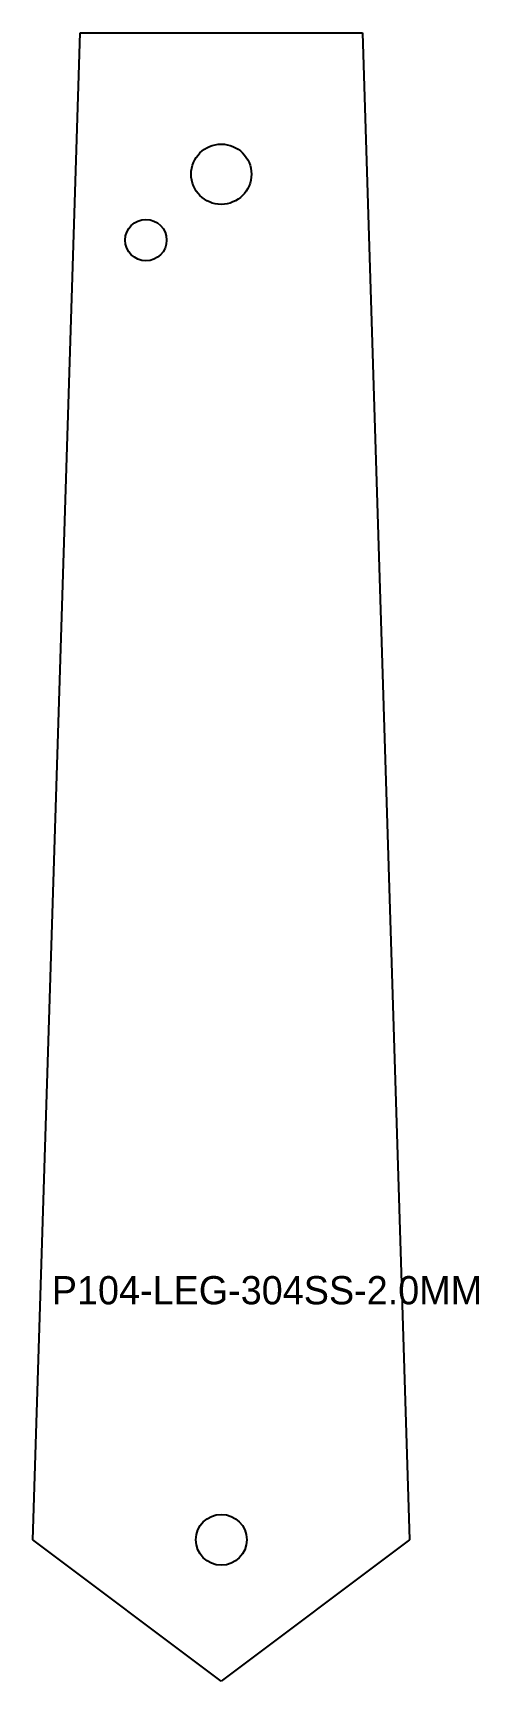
# Model space of a CAD drawing. Extents: x 10 to 57, y 10 to 185.
import ezdxf

# ---------------------------------------------------------------- set-up
doc = ezdxf.new("R2010")
doc.units = 0
for name, color, linetype in [('CUT', 7, 'CONTINUOUS'), ('CUT_INTERIOR', 4, 'CONTINUOUS'), ('ETCH', 1, 'CONTINUOUS')]:
    doc.layers.add(name, color=color, linetype=linetype)

msp = doc.modelspace()

# ---------------------------------------------------------------- linework, layer by layer
at = {"layer": 'CUT'}
for p, q in [((10, 25), (15, 185)), ((15, 185), (45, 185)), ((45, 185), (50, 25)), ((30, 10), (10, 25)), ((50, 25), (30, 10))]:
    msp.add_line(p, q, dxfattribs=at)
at = {"layer": 'CUT_INTERIOR'}
for centre, radius in [((30, 170), 3.2), ((22, 163), 2.2), ((30, 25), 2.7)]:
    msp.add_circle(centre, radius, dxfattribs=at)

# ---------------------------------------------------------------- texts
at = {"layer": 'ETCH'}
msp.add_text('P104-LEG-304SS-2.0MM', height=3, dxfattribs=at).set_placement((12, 50))

doc.saveas('drawing.dxf')
